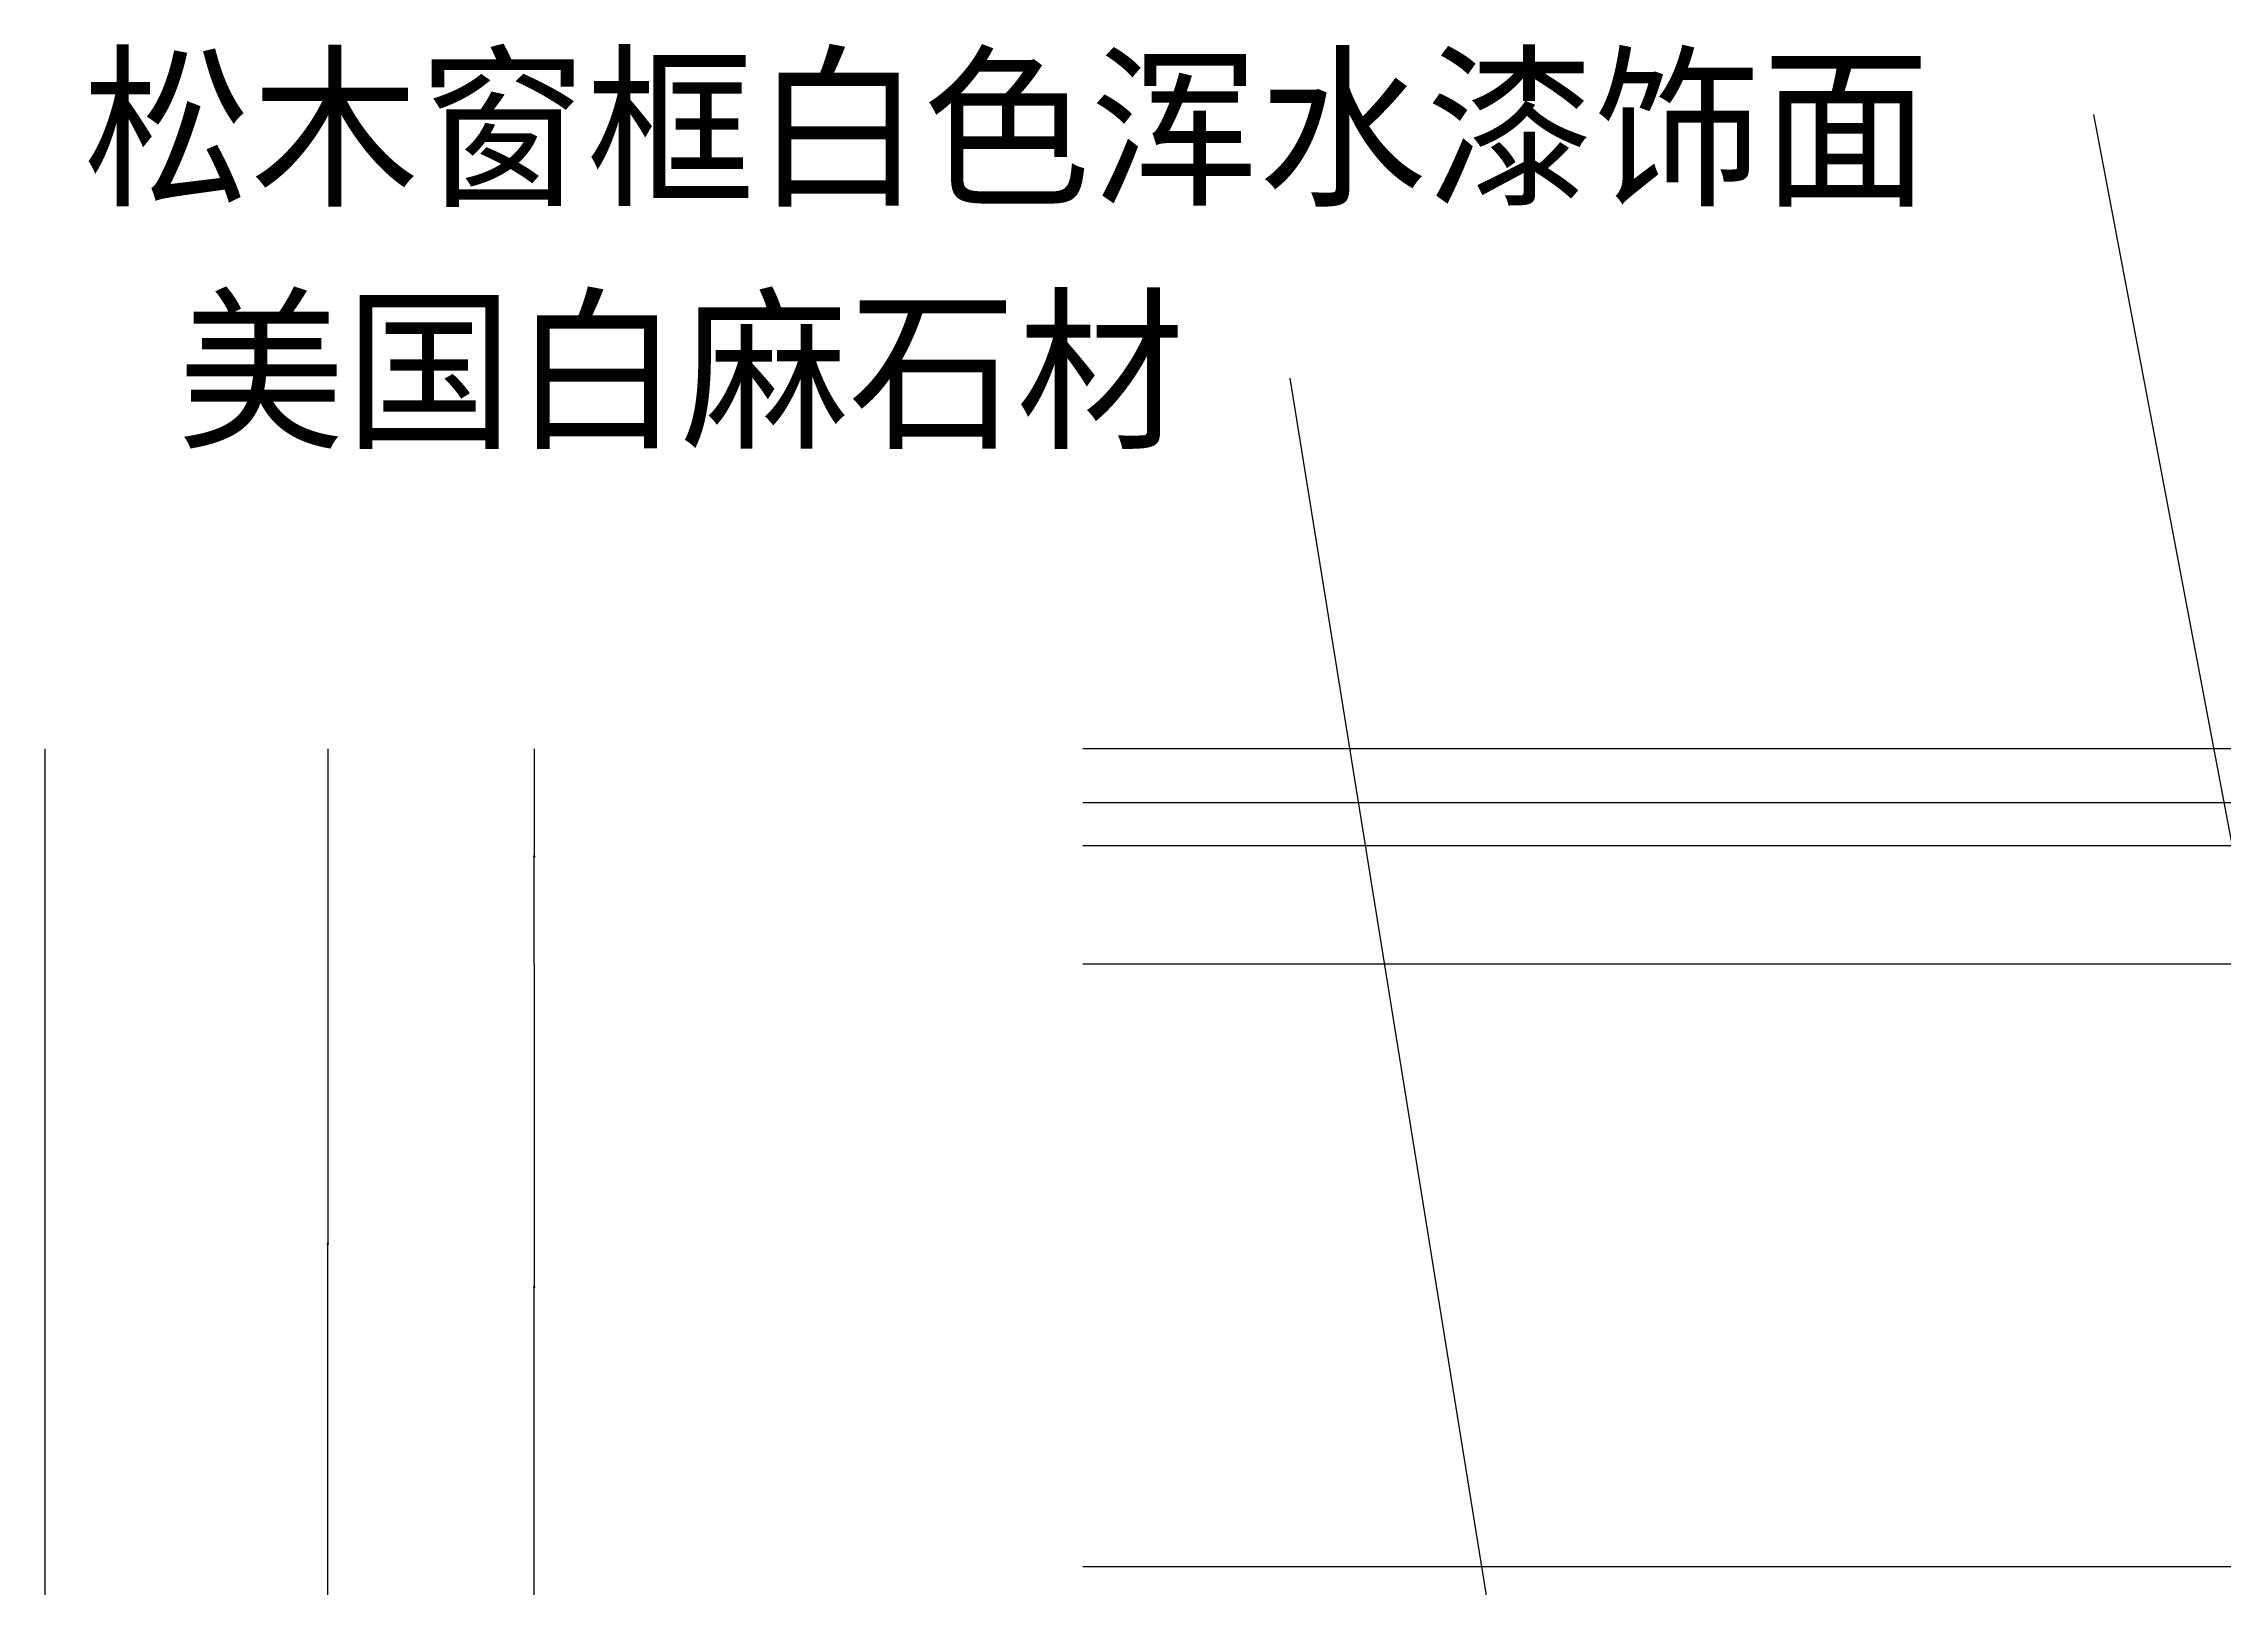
# Model space of a CAD drawing. Header units: metres. Extents: x 186 to 5383, y 145 to 6983.
# Drawn here: x 186 to 1199, y 6166 to 6883 of the extents above; entities that cross this region are included whole.
import ezdxf

# ---------------------------------------------------------------- set-up
doc = ezdxf.new("R2010")
doc.units = ezdxf.units.M
for name, color, linetype in [('2', 2, 'Continuous'), ('3', 3, 'Continuous'), ('4', 4, 'Continuous'), ('7', 7, 'Continuous'), ('DIM', 3, 'Continuous'), ('TEXT', 3, 'Continuous')]:
    doc.layers.add(name, color=color, linetype=linetype)
doc.dimstyles.get("Standard").update_dxf_attribs({"dimtxt": 2.5, "dimasz": 2.5, "dimexe": 1.25, "dimexo": 0.625, "dimtad": 1, "dimcen": 2.5, "dimazin": 3, "dimtfac": 1, "dimtmove": 0, "dimatfit": 3})

# ---------------------------------------------------------------- blocks, each defined once
blk = doc.blocks.new('*D10')
for p, q in [((186.41, 6555.62), (186.41, 5055.62)), ((186.16, 5055.62), (185.91, 5055.62)), ((186.41, 3555.62), (186.41, 5055.62)), ((186.41, 5055.62), (186.41, 5055.62)), ((186.66, 5055.62), (186.91, 5055.62))]:
    blk.add_line(p, q)
at = {"layer": 'Defpoints'}
for p in [(186.41, 6555.62), (186.41, 5055.62), (186.41, 3555.62)]:
    blk.add_point(p, dxfattribs=at)
at = {"layer": 'DIM', "insert": (186.41, 5056.745), "char_height": 1, "attachment_point": 5}
blk.add_mtext('0', dxfattribs=at)
blk = doc.blocks.new('*D25')
for p, q in [((413.81, 6455.62), (413.81, 6305.62)), ((413.56, 6305.62), (413.31, 6305.62)), ((413.81, 6155.62), (413.81, 6305.62)), ((413.81, 6305.62), (413.81, 6305.62)), ((414.06, 6305.62), (414.31, 6305.62))]:
    blk.add_line(p, q)
at = {"layer": 'Defpoints'}
for p in [(413.81, 6455.62), (413.81, 6305.62), (413.81, 6155.62)]:
    blk.add_point(p, dxfattribs=at)
at = {"layer": 'DIM', "insert": (413.81, 6306.745), "char_height": 1, "attachment_point": 5}
blk.add_mtext('0', dxfattribs=at)
blk = doc.blocks.new('*D26')
for p, q in [((317.94, 6555.62), (317.94, 6325.62)), ((317.69, 6325.62), (317.44, 6325.62)), ((317.94, 6095.62), (317.94, 6325.62)), ((317.94, 6325.62), (317.94, 6325.62)), ((318.19, 6325.62), (318.44, 6325.62))]:
    blk.add_line(p, q)
at = {"layer": 'Defpoints'}
for p in [(317.94, 6555.62), (317.94, 6325.62), (317.94, 6095.62)]:
    blk.add_point(p, dxfattribs=at)
at = {"layer": 'DIM', "insert": (317.94, 6326.745), "char_height": 1, "attachment_point": 5}
blk.add_mtext('0', dxfattribs=at)
blk = doc.blocks.new('*D29')
for p, q in [((413.81, 6555.62), (413.81, 6505.62)), ((413.56, 6505.62), (413.31, 6505.62)), ((413.81, 6455.62), (413.81, 6505.62)), ((413.81, 6505.62), (413.81, 6505.62)), ((414.06, 6505.62), (414.31, 6505.62))]:
    blk.add_line(p, q)
at = {"layer": 'Defpoints'}
for p in [(413.81, 6555.62), (413.81, 6505.62), (413.81, 6455.62)]:
    blk.add_point(p, dxfattribs=at)
at = {"layer": 'DIM', "insert": (413.81, 6506.745), "char_height": 1, "attachment_point": 5}
blk.add_mtext('0', dxfattribs=at)

msp = doc.modelspace()

# ---------------------------------------------------------------- linework, layer by layer
at = {"layer": '2'}
msp.add_line((2969.56, 6555.62), (668.72, 6555.62), dxfattribs=at)
at = {"layer": '3'}
for p, q in [((1611.1, 6530.62), (668.72, 6530.62)), ((1621.1, 6510.62), (668.72, 6510.62))]:
    msp.add_line(p, q, dxfattribs=at)
at = {"layer": '4'}
msp.add_line((1654.14, 6455.62), (668.72, 6455.62), dxfattribs=at)
at = {"layer": '7'}
msp.add_line((1707.83, 6175.62), (668.72, 6175.62), dxfattribs=at)

# ---------------------------------------------------------------- texts
at = {"layer": 'TEXT'}
for s, p in [('松木窗框白色浑水漆饰面', (204.27, 6814.16)), ('美国白麻石材', (247.99, 6701.47))]:
    msp.add_text(s, height=60, dxfattribs=at).set_placement(p)

# ---------------------------------------------------------------- dimensions: what is measured, and where the dimension line sits
at = {"layer": 'DIM'}
for base, p1, p2, picture, middle in [((186.41, 5055.62), (186.41, 6555.62), (186.41, 3555.62), '*D10', (186.41, 5056.745)), ((317.94, 6325.62), (317.94, 6555.62), (317.94, 6095.62), '*D26', (317.94, 6326.745)), ((413.81, 6505.62), (413.81, 6555.62), (413.81, 6455.62), '*D29', (413.81, 6506.745)), ((413.81, 6305.62), (413.81, 6455.62), (413.81, 6155.62), '*D25', (413.81, 6306.745))]:
    dim = msp.add_linear_dim(base=base, p1=p1, p2=p2, dimstyle='Standard', dxfattribs=at)
    dim.commit()
    dim.dimension.update_dxf_attribs({"geometry": picture, "text_midpoint": middle})

# ---------------------------------------------------------------- leaders
for points in [[(1317.8, 5903.08), (1138.53, 6850.32)], [(897.56, 5906.87), (765.05, 6727.92)]]:
    msp.add_leader(points, dimstyle='Standard', dxfattribs=at)

doc.saveas('drawing.dxf')
